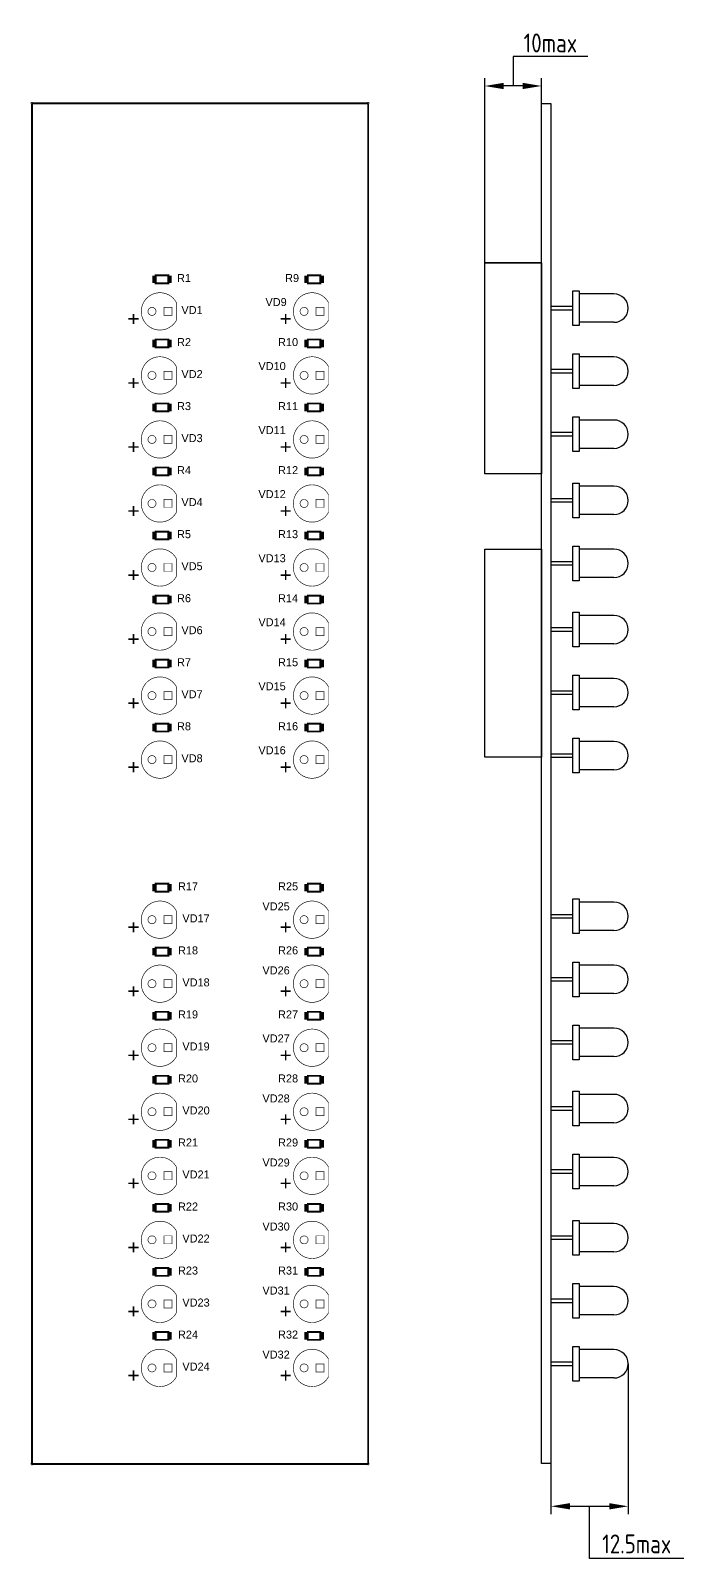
# Model space of a CAD drawing. Extents: x 618 to 1362, y -488 to -141.
# Drawn here: x 1089.4 to 1193.7, y -460.1 to -217.6 of the extents above; entities that cross this region are included whole.
import ezdxf
from ezdxf.enums import TextEntityAlignment as Align

# ---------------------------------------------------------------- set-up
doc = ezdxf.new("R2010")
doc.units = 0
doc.header["$MEASUREMENT"] = 0
doc.layers.add('Board', color=7, linetype='Continuous')
doc.layers.add('BOTTOM', color=7, linetype='Continuous')
doc.layers.add('РАЗМЕРЫ', color=7, linetype='Continuous', lineweight=0)
doc.styles.add('ГОСТ 2.304', font='CS_Gost2304.shx')
doc.dimstyles.new('ГОСТ', dxfattribs={"dimscale": 0, "dimtxt": 3, "dimasz": 3, "dimexe": 1.25, "dimexo": 0, "dimtad": 1, "dimtoh": 1, "dimdec": 3, "dimtxsty": 'ГОСТ 2.304', "dimcen": 5, "dimadec": 3, "dimazin": 2, "dimtfac": 0.75, "dimtdec": 4, "dimtmove": 1, "dimatfit": 3, "dimfxl": 1, "dimtolj": 1, "dimarcsym": 0})

# ---------------------------------------------------------------- blocks, each defined once
blk = doc.blocks.new('*D310')
at = {"layer": 'Defpoints', "color": 0}
for p in [(1161.5, -226.42), (1170.5, -229.2), (1161.5, -254.48)]:
    blk.add_point(p, dxfattribs=at)
at = {"layer": 'РАЗМЕРЫ', "color": 0, "lineweight": -2}
for p, q in [((1177.83, -221.76), (1166, -221.76)), ((1166, -221.76), (1166, -226.42)), ((1161.5, -254.48), (1161.5, -225.17)), ((1170.5, -229.2), (1170.5, -225.17)), ((1167.5, -226.42), (1164.5, -226.42))]:
    blk.add_line(p, q, dxfattribs=at)
at = {"layer": 'РАЗМЕРЫ', "color": 0}
for points in [[(1164.5, -225.92), (1164.5, -226.92), (1161.5, -226.42)], [(1167.5, -226.92), (1167.5, -225.92), (1170.5, -226.42)]]:
    blk.add_solid(points, dxfattribs=at)
at = {"layer": 'РАЗМЕРЫ', "color": 0, "linetype": 'ByBlock', "insert": (1171.91, -219.59), "char_height": 3, "attachment_point": 5, "style": 'ГОСТ 2.304'}
blk.add_mtext('\\A1;10max', dxfattribs=at)
blk = doc.blocks.new('*D311')
at = {"layer": 'Defpoints', "color": 0}
for p in [(1184.25, -429.17), (1172, -445), (1184.25, -451.78)]:
    blk.add_point(p, dxfattribs=at)
at = {"layer": 'РАЗМЕРЫ', "color": 0, "lineweight": -2}
for p, q in [((1184.25, -429.17), (1184.25, -453.03)), ((1172, -445), (1172, -453.03)), ((1175, -451.78), (1181.25, -451.78)), ((1178.12, -460.06), (1178.12, -451.78)), ((1193.1, -460.06), (1178.12, -460.06))]:
    blk.add_line(p, q, dxfattribs=at)
at = {"layer": 'РАЗМЕРЫ', "color": 0}
for points in [[(1175, -451.28), (1175, -452.28), (1172, -451.78)], [(1181.25, -452.28), (1181.25, -451.28), (1184.25, -451.78)]]:
    blk.add_solid(points, dxfattribs=at)
at = {"layer": 'РАЗМЕРЫ', "color": 0, "linetype": 'ByBlock', "insert": (1185.61, -457.75), "char_height": 3, "attachment_point": 5, "style": 'ГОСТ 2.304'}
blk.add_mtext('\\A1;12.5max', dxfattribs=at)

msp = doc.modelspace()

# ---------------------------------------------------------------- linework, layer by layer
at = {"layer": 'Board', "linetype": 'ByBlock'}
for p, q in [((1172, -243.9206), (1172, -244.4206)), ((1170.5, -254.4797), (1161.5, -254.4797)), ((1175.5, -261.4206), (1172, -261.4206)), ((1182, -259.4206), (1176.5, -259.4206)), ((1172, -261.9206), (1175.5, -261.9206)), ((1182, -263.9206), (1176.5, -263.9206)), ((1175.5, -271.4206), (1172, -271.4206)), ((1182, -269.4206), (1176.5, -269.4206)), ((1172, -271.9206), (1175.5, -271.9206)), ((1182, -273.9206), (1176.5, -273.9206)), ((1182, -279.4206), (1176.5, -279.4206)), ((1175.5, -281.4206), (1172, -281.4206)), ((1172, -281.9206), (1175.5, -281.9206)), ((1182, -283.9206), (1176.5, -283.9206)), ((1182, -289.9206), (1176.5, -289.9206)), ((1175.5, -291.9206), (1172, -291.9206)), ((1172, -292.4206), (1175.5, -292.4206)), ((1182, -294.4206), (1176.5, -294.4206)), ((1182, -299.9206), (1176.5, -299.9206)), ((1175.5, -301.9206), (1172, -301.9206)), ((1172, -302.4206), (1175.5, -302.4206)), ((1182, -304.4206), (1176.5, -304.4206)), ((1175.5, -312.4206), (1172, -312.4206)), ((1182, -310.4206), (1176.5, -310.4206)), ((1172, -312.9206), (1175.5, -312.9206)), ((1182, -314.9206), (1176.5, -314.9206)), ((1175.5, -322.4206), (1172, -322.4206)), ((1182, -320.4206), (1176.5, -320.4206)), ((1172, -322.9206), (1175.5, -322.9206)), ((1182, -324.9206), (1176.5, -324.9206)), ((1182, -330.4206), (1176.5, -330.4206)), ((1175.5, -332.4206), (1172, -332.4206)), ((1172, -332.9206), (1175.5, -332.9206)), ((1182, -334.9206), (1176.5, -334.9206)), ((1182, -355.9206), (1176.5, -355.9206)), ((1175.5, -357.9206), (1172, -357.9206)), ((1172, -358.4206), (1175.5, -358.4206)), ((1182, -360.4206), (1176.5, -360.4206)), ((1182, -365.9206), (1176.5, -365.9206)), ((1175.5, -367.9206), (1172, -367.9206)), ((1172, -368.4206), (1175.5, -368.4206)), ((1182, -370.4206), (1176.5, -370.4206)), ((1175.5, -377.9206), (1172, -377.9206)), ((1182, -375.9206), (1176.5, -375.9206)), ((1172, -378.4206), (1175.5, -378.4206)), ((1182, -380.4206), (1176.5, -380.4206)), ((1182, -386.4206), (1176.5, -386.4206)), ((1175.5, -388.4206), (1172, -388.4206)), ((1172, -388.9206), (1175.5, -388.9206)), ((1182, -390.9206), (1176.5, -390.9206)), ((1182, -396.4206), (1176.5, -396.4206)), ((1175.5, -398.4206), (1172, -398.4206)), ((1172, -398.9206), (1175.5, -398.9206)), ((1182, -400.9206), (1176.5, -400.9206)), ((1182, -406.9206), (1176.5, -406.9206)), ((1175.5, -408.9206), (1172, -408.9206)), ((1172, -409.4206), (1175.5, -409.4206)), ((1182, -411.4206), (1176.5, -411.4206)), ((1182, -416.9206), (1176.5, -416.9206)), ((1175.5, -418.9206), (1172, -418.9206)), ((1172, -419.4206), (1175.5, -419.4206)), ((1182, -421.4206), (1176.5, -421.4206)), ((1175.5, -428.9206), (1172, -428.9206)), ((1182, -426.9206), (1176.5, -426.9206)), ((1172, -429.4206), (1175.5, -429.4206)), ((1182, -431.4206), (1176.5, -431.4206))]:
    msp.add_line(p, q, dxfattribs=at)
at = {"layer": 'Board', "const_width": 0.3}
for points in [[(1089.66, -229.1, 1), (1089.66, -229.228, 1)], [(1089.66, -229.1, 1), (1089.66, -229.228, 1)], [(1089.66, -229.1, -1), (1089.66, -229.228, -1)], [(1089.66, -229.1, -1), (1089.66, -229.228, -1)], [(1089.66, -229.132, 1), (1089.66, -229.196, 1)], [(1089.66, -229.132, 1), (1089.66, -229.196, 1)], [(1089.66, -229.132, -1), (1089.66, -229.196, -1)], [(1089.66, -229.132, -1), (1089.66, -229.196, -1)], [(1143, -229.1, -1), (1143, -229.228, -1)], [(1143, -229.1, -1), (1143, -229.228, -1)], [(1143, -229.132, -1), (1143, -229.196, -1)], [(1143, -229.132, -1), (1143, -229.196, -1)], [(1089.66, -445, 1), (1089.66, -445.128, 1)], [(1089.66, -445, 1), (1089.66, -445.128, 1)], [(1089.66, -445, -1), (1089.66, -445.128, -1)], [(1089.66, -445, -1), (1089.66, -445.128, -1)], [(1089.66, -445.032, 1), (1089.66, -445.096, 1)], [(1089.66, -445.032, 1), (1089.66, -445.096, 1)], [(1089.66, -445.032, -1), (1089.66, -445.096, -1)], [(1089.66, -445.032, -1), (1089.66, -445.096, -1)], [(1143, -445, -1), (1143, -445.128, -1)], [(1143, -445, -1), (1143, -445.128, -1)], [(1143, -445.032, -1), (1143, -445.096, -1)], [(1143, -445.032, -1), (1143, -445.096, -1)]]:
    msp.add_lwpolyline(points, format="xyb", close=True, dxfattribs=at)
for points in [[(1089.66, -229.164), (1143, -229.164)], [(1143, -229.164), (1089.66, -229.164)], [(1089.66, -445.064), (1089.66, -229.164)], [(1089.66, -445.064), (1089.66, -229.164)], [(1089.66, -445.064), (1089.66, -229.164)], [(1089.66, -445.064), (1089.66, -229.164)], [(1143, -229.164), (1143, -445.064)], [(1143, -445.064), (1143, -229.164)], [(1143, -445.064), (1089.66, -445.064)], [(1089.66, -445.064), (1143, -445.064)]]:
    msp.add_lwpolyline(points, dxfattribs=at)
at = {"layer": 'Board', "linetype": 'ByBlock'}
for points in [[(1170.5, -229.1954), (1172, -229.1954), (1172, -445), (1170.5, -445)], [(1170.5, -287.9797), (1161.5, -287.9797), (1161.5, -254.4797), (1170.5, -254.4797)], [(1175.5, -258.9206), (1176.5, -258.9206), (1176.5, -264.4206), (1175.5, -264.4206)], [(1175.5, -268.9206), (1176.5, -268.9206), (1176.5, -274.4206), (1175.5, -274.4206)], [(1175.5, -278.9206), (1176.5, -278.9206), (1176.5, -284.4206), (1175.5, -284.4206)], [(1175.5, -289.4206), (1176.5, -289.4206), (1176.5, -294.9206), (1175.5, -294.9206)], [(1170.5, -332.9297), (1161.5, -332.9297), (1161.5, -299.9297), (1170.5, -299.9297)], [(1175.5, -299.4206), (1176.5, -299.4206), (1176.5, -304.9206), (1175.5, -304.9206)], [(1175.5, -309.9206), (1176.5, -309.9206), (1176.5, -315.4206), (1175.5, -315.4206)], [(1175.5, -319.9206), (1176.5, -319.9206), (1176.5, -325.4206), (1175.5, -325.4206)], [(1175.5, -329.9206), (1176.5, -329.9206), (1176.5, -335.4206), (1175.5, -335.4206)], [(1175.5, -355.4206), (1176.5, -355.4206), (1176.5, -360.9206), (1175.5, -360.9206)], [(1175.5, -365.4206), (1176.5, -365.4206), (1176.5, -370.9206), (1175.5, -370.9206)], [(1175.5, -375.4206), (1176.5, -375.4206), (1176.5, -380.9206), (1175.5, -380.9206)], [(1175.5, -385.9206), (1176.5, -385.9206), (1176.5, -391.4206), (1175.5, -391.4206)], [(1175.5, -395.9206), (1176.5, -395.9206), (1176.5, -401.4206), (1175.5, -401.4206)], [(1175.5, -406.4206), (1176.5, -406.4206), (1176.5, -411.9206), (1175.5, -411.9206)], [(1175.5, -416.4206), (1176.5, -416.4206), (1176.5, -421.9206), (1175.5, -421.9206)], [(1175.5, -426.4206), (1176.5, -426.4206), (1176.5, -431.9206), (1175.5, -431.9206)]]:
    msp.add_lwpolyline(points, close=True, dxfattribs=at)
for centre in [(1182, -261.6706), (1182, -271.6706), (1182, -281.6706), (1182, -292.1706), (1182, -302.1706), (1182, -312.6706), (1182, -322.6706), (1182, -332.6706), (1182, -358.1706), (1182, -368.1706), (1182, -378.1706), (1182, -388.6706), (1182, -398.6706), (1182, -409.1706), (1182, -419.1706), (1182, -429.1706)]:
    msp.add_arc(centre, 2.25, 270, 90, dxfattribs=at)
at = {"layer": 'BOTTOM'}
for points, const_width in [([(1108.9, -257.704), (1108.9, -256.504)], 0.3), ([(1109, -257.704), (1109, -256.504)], 0.3), ([(1109.1, -257.704), (1109.1, -256.504)], 0.3), ([(1109.2, -257.704), (1109.2, -256.504)], 0.3), ([(1111.4, -257.704), (1111.4, -256.504)], 0.3), ([(1111.5, -257.704), (1111.5, -256.504)], 0.3), ([(1111.6, -257.704), (1111.6, -256.504)], 0.3), ([(1111.7, -257.704), (1111.7, -256.504)], 0.3), ([(1133.03, -257.704), (1133.03, -256.504)], 0.3), ([(1133.13, -257.704), (1133.13, -256.504)], 0.3), ([(1133.23, -257.704), (1133.23, -256.504)], 0.3), ([(1133.33, -257.704), (1133.33, -256.504)], 0.3), ([(1135.53, -257.704), (1135.53, -256.504)], 0.3), ([(1135.63, -257.704), (1135.63, -256.504)], 0.3), ([(1135.73, -257.704), (1135.73, -256.504)], 0.3), ([(1135.83, -257.704), (1135.83, -256.504)], 0.3), ([(1112.58, -263.584), (1112.58, -260.784)], 0.1), ([(1136.71, -263.584), (1136.71, -260.784)], 0.1), ([(1106.58, -263.384), (1104.98, -263.384)], 0.25), ([(1105.78, -264.184), (1105.78, -262.584)], 0.25), ([(1130.71, -263.384), (1129.11, -263.384)], 0.25), ([(1129.91, -264.184), (1129.91, -262.584)], 0.25), ([(1108.9, -267.864), (1108.9, -266.664)], 0.3), ([(1109, -267.864), (1109, -266.664)], 0.3), ([(1109.1, -267.864), (1109.1, -266.664)], 0.3), ([(1109.2, -267.864), (1109.2, -266.664)], 0.3), ([(1111.4, -267.864), (1111.4, -266.664)], 0.3), ([(1111.5, -267.864), (1111.5, -266.664)], 0.3), ([(1111.6, -267.864), (1111.6, -266.664)], 0.3), ([(1111.7, -267.864), (1111.7, -266.664)], 0.3), ([(1133.03, -267.864), (1133.03, -266.664)], 0.3), ([(1133.13, -267.864), (1133.13, -266.664)], 0.3), ([(1133.23, -267.864), (1133.23, -266.664)], 0.3), ([(1133.33, -267.864), (1133.33, -266.664)], 0.3), ([(1135.53, -267.864), (1135.53, -266.664)], 0.3), ([(1135.63, -267.864), (1135.63, -266.664)], 0.3), ([(1135.73, -267.864), (1135.73, -266.664)], 0.3), ([(1135.83, -267.864), (1135.83, -266.664)], 0.3), ([(1112.58, -273.744), (1112.58, -270.944)], 0.1), ([(1136.71, -273.744), (1136.71, -270.944)], 0.1), ([(1106.58, -273.544), (1104.98, -273.544)], 0.25), ([(1105.78, -274.344), (1105.78, -272.744)], 0.25), ([(1130.71, -273.544), (1129.11, -273.544)], 0.25), ([(1129.91, -274.344), (1129.91, -272.744)], 0.25), ([(1108.9, -278.024), (1108.9, -276.824)], 0.3), ([(1109, -278.024), (1109, -276.824)], 0.3), ([(1109.1, -278.024), (1109.1, -276.824)], 0.3), ([(1109.2, -278.024), (1109.2, -276.824)], 0.3), ([(1111.4, -278.024), (1111.4, -276.824)], 0.3), ([(1111.5, -278.024), (1111.5, -276.824)], 0.3), ([(1111.6, -278.024), (1111.6, -276.824)], 0.3), ([(1111.7, -278.024), (1111.7, -276.824)], 0.3), ([(1133.03, -278.024), (1133.03, -276.824)], 0.3), ([(1133.13, -278.024), (1133.13, -276.824)], 0.3), ([(1133.23, -278.024), (1133.23, -276.824)], 0.3), ([(1133.33, -278.024), (1133.33, -276.824)], 0.3), ([(1135.53, -278.024), (1135.53, -276.824)], 0.3), ([(1135.63, -278.024), (1135.63, -276.824)], 0.3), ([(1135.73, -278.024), (1135.73, -276.824)], 0.3), ([(1135.83, -278.024), (1135.83, -276.824)], 0.3), ([(1112.58, -283.904), (1112.58, -281.104)], 0.1), ([(1136.71, -283.904), (1136.71, -281.104)], 0.1), ([(1106.58, -283.704), (1104.98, -283.704)], 0.25), ([(1105.78, -284.504), (1105.78, -282.904)], 0.25), ([(1130.71, -283.704), (1129.11, -283.704)], 0.25), ([(1129.91, -284.504), (1129.91, -282.904)], 0.25), ([(1108.9, -288.184), (1108.9, -286.984)], 0.3), ([(1109, -288.184), (1109, -286.984)], 0.3), ([(1109.1, -288.184), (1109.1, -286.984)], 0.3), ([(1109.2, -288.184), (1109.2, -286.984)], 0.3), ([(1111.4, -288.184), (1111.4, -286.984)], 0.3), ([(1111.5, -288.184), (1111.5, -286.984)], 0.3), ([(1111.6, -288.184), (1111.6, -286.984)], 0.3), ([(1111.7, -288.184), (1111.7, -286.984)], 0.3), ([(1133.03, -288.184), (1133.03, -286.984)], 0.3), ([(1133.13, -288.184), (1133.13, -286.984)], 0.3), ([(1133.23, -288.184), (1133.23, -286.984)], 0.3), ([(1133.33, -288.184), (1133.33, -286.984)], 0.3), ([(1135.53, -288.184), (1135.53, -286.984)], 0.3), ([(1135.63, -288.184), (1135.63, -286.984)], 0.3), ([(1135.73, -288.184), (1135.73, -286.984)], 0.3), ([(1135.83, -288.184), (1135.83, -286.984)], 0.3), ([(1105.78, -294.664), (1105.78, -293.064)], 0.25), ([(1112.58, -294.064), (1112.58, -291.264)], 0.1), ([(1129.91, -294.664), (1129.91, -293.064)], 0.25), ([(1136.71, -294.064), (1136.71, -291.264)], 0.1), ([(1106.58, -293.864), (1104.98, -293.864)], 0.25), ([(1130.71, -293.864), (1129.11, -293.864)], 0.25), ([(1108.9, -298.344), (1108.9, -297.144)], 0.3), ([(1109, -298.344), (1109, -297.144)], 0.3), ([(1109.1, -298.344), (1109.1, -297.144)], 0.3), ([(1109.2, -298.344), (1109.2, -297.144)], 0.3), ([(1111.4, -298.344), (1111.4, -297.144)], 0.3), ([(1111.5, -298.344), (1111.5, -297.144)], 0.3), ([(1111.6, -298.344), (1111.6, -297.144)], 0.3), ([(1111.7, -298.344), (1111.7, -297.144)], 0.3), ([(1133.03, -298.344), (1133.03, -297.144)], 0.3), ([(1133.13, -298.344), (1133.13, -297.144)], 0.3), ([(1133.23, -298.344), (1133.23, -297.144)], 0.3), ([(1133.33, -298.344), (1133.33, -297.144)], 0.3), ([(1135.53, -298.344), (1135.53, -297.144)], 0.3), ([(1135.63, -298.344), (1135.63, -297.144)], 0.3), ([(1135.73, -298.344), (1135.73, -297.144)], 0.3), ([(1135.83, -298.344), (1135.83, -297.144)], 0.3), ([(1112.58, -304.224), (1112.58, -301.424)], 0.1), ([(1136.71, -304.224), (1136.71, -301.424)], 0.1), ([(1106.58, -304.024), (1104.98, -304.024)], 0.25), ([(1105.78, -304.824), (1105.78, -303.224)], 0.25), ([(1130.71, -304.024), (1129.11, -304.024)], 0.25), ([(1129.91, -304.824), (1129.91, -303.224)], 0.25), ([(1108.9, -308.504), (1108.9, -307.304)], 0.3), ([(1109, -308.504), (1109, -307.304)], 0.3), ([(1109.1, -308.504), (1109.1, -307.304)], 0.3), ([(1109.2, -308.504), (1109.2, -307.304)], 0.3), ([(1111.4, -308.504), (1111.4, -307.304)], 0.3), ([(1111.5, -308.504), (1111.5, -307.304)], 0.3), ([(1111.6, -308.504), (1111.6, -307.304)], 0.3), ([(1111.7, -308.504), (1111.7, -307.304)], 0.3), ([(1133.03, -308.504), (1133.03, -307.304)], 0.3), ([(1133.13, -308.504), (1133.13, -307.304)], 0.3), ([(1133.23, -308.504), (1133.23, -307.304)], 0.3), ([(1133.33, -308.504), (1133.33, -307.304)], 0.3), ([(1135.53, -308.504), (1135.53, -307.304)], 0.3), ([(1135.63, -308.504), (1135.63, -307.304)], 0.3), ([(1135.73, -308.504), (1135.73, -307.304)], 0.3), ([(1135.83, -308.504), (1135.83, -307.304)], 0.3), ([(1112.58, -314.384), (1112.58, -311.584)], 0.1), ([(1136.71, -314.384), (1136.71, -311.584)], 0.1), ([(1106.58, -314.184), (1104.98, -314.184)], 0.25), ([(1105.78, -314.984), (1105.78, -313.384)], 0.25), ([(1130.71, -314.184), (1129.11, -314.184)], 0.25), ([(1129.91, -314.984), (1129.91, -313.384)], 0.25), ([(1108.9, -318.664), (1108.9, -317.464)], 0.3), ([(1109, -318.664), (1109, -317.464)], 0.3), ([(1109.1, -318.664), (1109.1, -317.464)], 0.3), ([(1109.2, -318.664), (1109.2, -317.464)], 0.3), ([(1111.4, -318.664), (1111.4, -317.464)], 0.3), ([(1111.5, -318.664), (1111.5, -317.464)], 0.3), ([(1111.6, -318.664), (1111.6, -317.464)], 0.3), ([(1111.7, -318.664), (1111.7, -317.464)], 0.3), ([(1133.03, -318.664), (1133.03, -317.464)], 0.3), ([(1133.13, -318.664), (1133.13, -317.464)], 0.3), ([(1133.23, -318.664), (1133.23, -317.464)], 0.3), ([(1133.33, -318.664), (1133.33, -317.464)], 0.3), ([(1135.53, -318.664), (1135.53, -317.464)], 0.3), ([(1135.63, -318.664), (1135.63, -317.464)], 0.3), ([(1135.73, -318.664), (1135.73, -317.464)], 0.3), ([(1135.83, -318.664), (1135.83, -317.464)], 0.3), ([(1112.58, -324.544), (1112.58, -321.744)], 0.1), ([(1136.71, -324.544), (1136.71, -321.744)], 0.1), ([(1106.58, -324.344), (1104.98, -324.344)], 0.25), ([(1105.78, -325.144), (1105.78, -323.544)], 0.25), ([(1130.71, -324.344), (1129.11, -324.344)], 0.25), ([(1129.91, -325.144), (1129.91, -323.544)], 0.25), ([(1108.9, -328.824), (1108.9, -327.624)], 0.3), ([(1109, -328.824), (1109, -327.624)], 0.3), ([(1109.1, -328.824), (1109.1, -327.624)], 0.3), ([(1109.2, -328.824), (1109.2, -327.624)], 0.3), ([(1111.4, -328.824), (1111.4, -327.624)], 0.3), ([(1111.5, -328.824), (1111.5, -327.624)], 0.3), ([(1111.6, -328.824), (1111.6, -327.624)], 0.3), ([(1111.7, -328.824), (1111.7, -327.624)], 0.3), ([(1133.03, -328.824), (1133.03, -327.624)], 0.3), ([(1133.13, -328.824), (1133.13, -327.624)], 0.3), ([(1133.23, -328.824), (1133.23, -327.624)], 0.3), ([(1133.33, -328.824), (1133.33, -327.624)], 0.3), ([(1135.53, -328.824), (1135.53, -327.624)], 0.3), ([(1135.63, -328.824), (1135.63, -327.624)], 0.3), ([(1135.73, -328.824), (1135.73, -327.624)], 0.3), ([(1135.83, -328.824), (1135.83, -327.624)], 0.3), ([(1112.58, -334.704), (1112.58, -331.904)], 0.1), ([(1136.71, -334.704), (1136.71, -331.904)], 0.1), ([(1106.58, -334.504), (1104.98, -334.504)], 0.25), ([(1105.78, -335.304), (1105.78, -333.704)], 0.25), ([(1130.71, -334.504), (1129.11, -334.504)], 0.25), ([(1129.91, -335.304), (1129.91, -333.704)], 0.25), ([(1108.9, -353.024), (1108.9, -354.224)], 0.3), ([(1109, -353.024), (1109, -354.224)], 0.3), ([(1109.1, -353.024), (1109.1, -354.224)], 0.3), ([(1109.2, -353.024), (1109.2, -354.224)], 0.3), ([(1111.4, -353.024), (1111.4, -354.224)], 0.3), ([(1111.5, -353.024), (1111.5, -354.224)], 0.3), ([(1111.6, -353.024), (1111.6, -354.224)], 0.3), ([(1111.7, -353.024), (1111.7, -354.224)], 0.3), ([(1133.03, -354.224), (1133.03, -353.024)], 0.3), ([(1133.13, -354.224), (1133.13, -353.024)], 0.3), ([(1133.23, -354.224), (1133.23, -353.024)], 0.3), ([(1133.33, -354.224), (1133.33, -353.024)], 0.3), ([(1135.53, -354.224), (1135.53, -353.024)], 0.3), ([(1135.63, -354.224), (1135.63, -353.024)], 0.3), ([(1135.73, -354.224), (1135.73, -353.024)], 0.3), ([(1135.83, -354.224), (1135.83, -353.024)], 0.3), ([(1112.58, -360.104), (1112.58, -357.304)], 0.1), ([(1136.71, -360.104), (1136.71, -357.304)], 0.1), ([(1106.58, -359.904), (1104.98, -359.904)], 0.25), ([(1105.78, -360.704), (1105.78, -359.104)], 0.25), ([(1130.71, -359.904), (1129.11, -359.904)], 0.25), ([(1129.91, -360.704), (1129.91, -359.104)], 0.25), ([(1108.9, -363.184), (1108.9, -364.384)], 0.3), ([(1109, -363.184), (1109, -364.384)], 0.3), ([(1109.1, -363.184), (1109.1, -364.384)], 0.3), ([(1109.2, -363.184), (1109.2, -364.384)], 0.3), ([(1111.4, -363.184), (1111.4, -364.384)], 0.3), ([(1111.5, -363.184), (1111.5, -364.384)], 0.3), ([(1111.6, -363.184), (1111.6, -364.384)], 0.3), ([(1111.7, -363.184), (1111.7, -364.384)], 0.3), ([(1133.03, -364.384), (1133.03, -363.184)], 0.3), ([(1133.13, -364.384), (1133.13, -363.184)], 0.3), ([(1133.23, -364.384), (1133.23, -363.184)], 0.3), ([(1133.33, -364.384), (1133.33, -363.184)], 0.3), ([(1135.53, -364.384), (1135.53, -363.184)], 0.3), ([(1135.63, -364.384), (1135.63, -363.184)], 0.3), ([(1135.73, -364.384), (1135.73, -363.184)], 0.3), ([(1135.83, -364.384), (1135.83, -363.184)], 0.3), ([(1112.58, -370.264), (1112.58, -367.464)], 0.1), ([(1136.71, -370.264), (1136.71, -367.464)], 0.1), ([(1106.58, -370.064), (1104.98, -370.064)], 0.25), ([(1105.78, -370.864), (1105.78, -369.264)], 0.25), ([(1130.71, -370.064), (1129.11, -370.064)], 0.25), ([(1129.91, -370.864), (1129.91, -369.264)], 0.25), ([(1108.9, -373.344), (1108.9, -374.544)], 0.3), ([(1109, -373.344), (1109, -374.544)], 0.3), ([(1109.1, -373.344), (1109.1, -374.544)], 0.3), ([(1109.2, -373.344), (1109.2, -374.544)], 0.3), ([(1111.4, -373.344), (1111.4, -374.544)], 0.3), ([(1111.5, -373.344), (1111.5, -374.544)], 0.3), ([(1111.6, -373.344), (1111.6, -374.544)], 0.3), ([(1111.7, -373.344), (1111.7, -374.544)], 0.3), ([(1133.03, -374.544), (1133.03, -373.344)], 0.3), ([(1133.13, -374.544), (1133.13, -373.344)], 0.3), ([(1133.23, -374.544), (1133.23, -373.344)], 0.3), ([(1133.33, -374.544), (1133.33, -373.344)], 0.3), ([(1135.53, -374.544), (1135.53, -373.344)], 0.3), ([(1135.63, -374.544), (1135.63, -373.344)], 0.3), ([(1135.73, -374.544), (1135.73, -373.344)], 0.3), ([(1135.83, -374.544), (1135.83, -373.344)], 0.3), ([(1112.58, -380.424), (1112.58, -377.624)], 0.1), ([(1136.71, -380.424), (1136.71, -377.624)], 0.1), ([(1106.58, -380.224), (1104.98, -380.224)], 0.25), ([(1105.78, -381.024), (1105.78, -379.424)], 0.25), ([(1130.71, -380.224), (1129.11, -380.224)], 0.25), ([(1129.91, -381.024), (1129.91, -379.424)], 0.25), ([(1108.9, -383.504), (1108.9, -384.704)], 0.3), ([(1109, -383.504), (1109, -384.704)], 0.3), ([(1109.1, -383.504), (1109.1, -384.704)], 0.3), ([(1109.2, -383.504), (1109.2, -384.704)], 0.3), ([(1111.4, -383.504), (1111.4, -384.704)], 0.3), ([(1111.5, -383.504), (1111.5, -384.704)], 0.3), ([(1111.6, -383.504), (1111.6, -384.704)], 0.3), ([(1111.7, -383.504), (1111.7, -384.704)], 0.3), ([(1133.03, -384.704), (1133.03, -383.504)], 0.3), ([(1133.13, -384.704), (1133.13, -383.504)], 0.3), ([(1133.23, -384.704), (1133.23, -383.504)], 0.3), ([(1133.33, -384.704), (1133.33, -383.504)], 0.3), ([(1135.53, -384.704), (1135.53, -383.504)], 0.3), ([(1135.63, -384.704), (1135.63, -383.504)], 0.3), ([(1135.73, -384.704), (1135.73, -383.504)], 0.3), ([(1135.83, -384.704), (1135.83, -383.504)], 0.3), ([(1112.58, -390.584), (1112.58, -387.784)], 0.1), ([(1136.71, -390.584), (1136.71, -387.784)], 0.1), ([(1106.58, -390.384), (1104.98, -390.384)], 0.25), ([(1105.78, -391.184), (1105.78, -389.584)], 0.25), ([(1130.71, -390.384), (1129.11, -390.384)], 0.25), ([(1129.91, -391.184), (1129.91, -389.584)], 0.25), ([(1108.9, -393.664), (1108.9, -394.864)], 0.3), ([(1109, -393.664), (1109, -394.864)], 0.3), ([(1109.1, -393.664), (1109.1, -394.864)], 0.3), ([(1109.2, -393.664), (1109.2, -394.864)], 0.3), ([(1111.4, -393.664), (1111.4, -394.864)], 0.3), ([(1111.5, -393.664), (1111.5, -394.864)], 0.3), ([(1111.6, -393.664), (1111.6, -394.864)], 0.3), ([(1111.7, -393.664), (1111.7, -394.864)], 0.3), ([(1133.03, -394.864), (1133.03, -393.664)], 0.3), ([(1133.13, -394.864), (1133.13, -393.664)], 0.3), ([(1133.23, -394.864), (1133.23, -393.664)], 0.3), ([(1133.33, -394.864), (1133.33, -393.664)], 0.3), ([(1135.53, -394.864), (1135.53, -393.664)], 0.3), ([(1135.63, -394.864), (1135.63, -393.664)], 0.3), ([(1135.73, -394.864), (1135.73, -393.664)], 0.3), ([(1135.83, -394.864), (1135.83, -393.664)], 0.3), ([(1105.78, -401.344), (1105.78, -399.744)], 0.25), ([(1112.58, -400.744), (1112.58, -397.944)], 0.1), ([(1129.91, -401.344), (1129.91, -399.744)], 0.25), ([(1136.71, -400.744), (1136.71, -397.944)], 0.1), ([(1106.58, -400.544), (1104.98, -400.544)], 0.25), ([(1130.71, -400.544), (1129.11, -400.544)], 0.25), ([(1108.9, -403.824), (1108.9, -405.024)], 0.3), ([(1109, -403.824), (1109, -405.024)], 0.3), ([(1109.1, -403.824), (1109.1, -405.024)], 0.3), ([(1109.2, -403.824), (1109.2, -405.024)], 0.3), ([(1111.4, -403.824), (1111.4, -405.024)], 0.3), ([(1111.5, -403.824), (1111.5, -405.024)], 0.3), ([(1111.6, -403.824), (1111.6, -405.024)], 0.3), ([(1111.7, -403.824), (1111.7, -405.024)], 0.3), ([(1133.03, -405.024), (1133.03, -403.824)], 0.3), ([(1133.13, -405.024), (1133.13, -403.824)], 0.3), ([(1133.23, -405.024), (1133.23, -403.824)], 0.3), ([(1133.33, -405.024), (1133.33, -403.824)], 0.3), ([(1135.53, -405.024), (1135.53, -403.824)], 0.3), ([(1135.63, -405.024), (1135.63, -403.824)], 0.3), ([(1135.73, -405.024), (1135.73, -403.824)], 0.3), ([(1135.83, -405.024), (1135.83, -403.824)], 0.3), ([(1112.58, -410.904), (1112.58, -408.104)], 0.1), ([(1136.71, -410.904), (1136.71, -408.104)], 0.1), ([(1106.58, -410.704), (1104.98, -410.704)], 0.25), ([(1105.78, -411.504), (1105.78, -409.904)], 0.25), ([(1130.71, -410.704), (1129.11, -410.704)], 0.25), ([(1129.91, -411.504), (1129.91, -409.904)], 0.25), ([(1108.9, -413.984), (1108.9, -415.184)], 0.3), ([(1109, -413.984), (1109, -415.184)], 0.3), ([(1109.1, -413.984), (1109.1, -415.184)], 0.3), ([(1109.2, -413.984), (1109.2, -415.184)], 0.3), ([(1111.4, -413.984), (1111.4, -415.184)], 0.3), ([(1111.5, -413.984), (1111.5, -415.184)], 0.3), ([(1111.6, -413.984), (1111.6, -415.184)], 0.3), ([(1111.7, -413.984), (1111.7, -415.184)], 0.3), ([(1133.03, -415.184), (1133.03, -413.984)], 0.3), ([(1133.13, -415.184), (1133.13, -413.984)], 0.3), ([(1133.23, -415.184), (1133.23, -413.984)], 0.3), ([(1133.33, -415.184), (1133.33, -413.984)], 0.3), ([(1135.53, -415.184), (1135.53, -413.984)], 0.3), ([(1135.63, -415.184), (1135.63, -413.984)], 0.3), ([(1135.73, -415.184), (1135.73, -413.984)], 0.3), ([(1135.83, -415.184), (1135.83, -413.984)], 0.3), ([(1112.58, -421.064), (1112.58, -418.264)], 0.1), ([(1136.71, -421.064), (1136.71, -418.264)], 0.1), ([(1106.58, -420.864), (1104.98, -420.864)], 0.25), ([(1105.78, -421.664), (1105.78, -420.064)], 0.25), ([(1130.71, -420.864), (1129.11, -420.864)], 0.25), ([(1129.91, -421.664), (1129.91, -420.064)], 0.25), ([(1108.9, -424.144), (1108.9, -425.344)], 0.3), ([(1109, -424.144), (1109, -425.344)], 0.3), ([(1109.1, -424.144), (1109.1, -425.344)], 0.3), ([(1109.2, -424.144), (1109.2, -425.344)], 0.3), ([(1111.4, -424.144), (1111.4, -425.344)], 0.3), ([(1111.5, -424.144), (1111.5, -425.344)], 0.3), ([(1111.6, -424.144), (1111.6, -425.344)], 0.3), ([(1111.7, -424.144), (1111.7, -425.344)], 0.3), ([(1133.03, -425.344), (1133.03, -424.144)], 0.3), ([(1133.13, -425.344), (1133.13, -424.144)], 0.3), ([(1133.23, -425.344), (1133.23, -424.144)], 0.3), ([(1133.33, -425.344), (1133.33, -424.144)], 0.3), ([(1135.53, -425.344), (1135.53, -424.144)], 0.3), ([(1135.63, -425.344), (1135.63, -424.144)], 0.3), ([(1135.73, -425.344), (1135.73, -424.144)], 0.3), ([(1135.83, -425.344), (1135.83, -424.144)], 0.3), ([(1112.58, -431.224), (1112.58, -428.424)], 0.1), ([(1136.71, -431.224), (1136.71, -428.424)], 0.1), ([(1106.58, -431.024), (1104.98, -431.024)], 0.25), ([(1105.78, -431.824), (1105.78, -430.224)], 0.25), ([(1130.71, -431.024), (1129.11, -431.024)], 0.25), ([(1129.91, -431.824), (1129.91, -430.224)], 0.25)]:
    msp.add_lwpolyline(points, dxfattribs=dict(at, const_width=const_width))
for points, const_width in [([(1111.3, -256.479), (1111.3, -257.729), (1109.3, -257.729), (1109.3, -256.479)], 0.3), ([(1135.43, -256.479), (1135.43, -257.729), (1133.43, -257.729), (1133.43, -256.479)], 0.3), ([(1111.885, -262.819), (1110.615, -262.819), (1110.615, -261.549), (1111.885, -261.549)], 0.1), ([(1136.015, -262.819), (1134.745, -262.819), (1134.745, -261.549), (1136.015, -261.549)], 0.1), ([(1111.3, -266.639), (1111.3, -267.889), (1109.3, -267.889), (1109.3, -266.639)], 0.3), ([(1135.43, -266.639), (1135.43, -267.889), (1133.43, -267.889), (1133.43, -266.639)], 0.3), ([(1111.885, -272.979), (1110.615, -272.979), (1110.615, -271.709), (1111.885, -271.709)], 0.1), ([(1136.015, -272.979), (1134.745, -272.979), (1134.745, -271.709), (1136.015, -271.709)], 0.1), ([(1111.3, -276.799), (1111.3, -278.049), (1109.3, -278.049), (1109.3, -276.799)], 0.3), ([(1135.43, -276.799), (1135.43, -278.049), (1133.43, -278.049), (1133.43, -276.799)], 0.3), ([(1111.885, -283.139), (1110.615, -283.139), (1110.615, -281.869), (1111.885, -281.869)], 0.1), ([(1136.015, -283.139), (1134.745, -283.139), (1134.745, -281.869), (1136.015, -281.869)], 0.1), ([(1111.3, -286.959), (1111.3, -288.209), (1109.3, -288.209), (1109.3, -286.959)], 0.3), ([(1135.43, -286.959), (1135.43, -288.209), (1133.43, -288.209), (1133.43, -286.959)], 0.3), ([(1111.885, -293.299), (1110.615, -293.299), (1110.615, -292.029), (1111.885, -292.029)], 0.1), ([(1136.015, -293.299), (1134.745, -293.299), (1134.745, -292.029), (1136.015, -292.029)], 0.1), ([(1111.3, -297.119), (1111.3, -298.369), (1109.3, -298.369), (1109.3, -297.119)], 0.3), ([(1135.43, -297.119), (1135.43, -298.369), (1133.43, -298.369), (1133.43, -297.119)], 0.3), ([(1111.885, -303.459), (1110.615, -303.459), (1110.615, -302.189), (1111.885, -302.189)], 0.1), ([(1136.015, -303.459), (1134.745, -303.459), (1134.745, -302.189), (1136.015, -302.189)], 0.1), ([(1111.3, -307.279), (1111.3, -308.529), (1109.3, -308.529), (1109.3, -307.279)], 0.3), ([(1135.43, -307.279), (1135.43, -308.529), (1133.43, -308.529), (1133.43, -307.279)], 0.3), ([(1111.885, -313.619), (1110.615, -313.619), (1110.615, -312.349), (1111.885, -312.349)], 0.1), ([(1136.015, -313.619), (1134.745, -313.619), (1134.745, -312.349), (1136.015, -312.349)], 0.1), ([(1111.3, -317.439), (1111.3, -318.689), (1109.3, -318.689), (1109.3, -317.439)], 0.3), ([(1135.43, -317.439), (1135.43, -318.689), (1133.43, -318.689), (1133.43, -317.439)], 0.3), ([(1111.885, -323.779), (1110.615, -323.779), (1110.615, -322.509), (1111.885, -322.509)], 0.1), ([(1136.015, -323.779), (1134.745, -323.779), (1134.745, -322.509), (1136.015, -322.509)], 0.1), ([(1111.3, -327.599), (1111.3, -328.849), (1109.3, -328.849), (1109.3, -327.599)], 0.3), ([(1135.43, -327.599), (1135.43, -328.849), (1133.43, -328.849), (1133.43, -327.599)], 0.3), ([(1111.885, -333.939), (1110.615, -333.939), (1110.615, -332.669), (1111.885, -332.669)], 0.1), ([(1136.015, -333.939), (1134.745, -333.939), (1134.745, -332.669), (1136.015, -332.669)], 0.1), ([(1109.3, -354.249), (1109.3, -352.999), (1111.3, -352.999), (1111.3, -354.249)], 0.3), ([(1135.43, -352.999), (1135.43, -354.249), (1133.43, -354.249), (1133.43, -352.999)], 0.3), ([(1111.885, -359.339), (1110.615, -359.339), (1110.615, -358.069), (1111.885, -358.069)], 0.1), ([(1136.015, -359.339), (1134.745, -359.339), (1134.745, -358.069), (1136.015, -358.069)], 0.1), ([(1109.3, -364.409), (1109.3, -363.159), (1111.3, -363.159), (1111.3, -364.409)], 0.3), ([(1135.43, -363.159), (1135.43, -364.409), (1133.43, -364.409), (1133.43, -363.159)], 0.3), ([(1111.885, -369.499), (1110.615, -369.499), (1110.615, -368.229), (1111.885, -368.229)], 0.1), ([(1136.015, -369.499), (1134.745, -369.499), (1134.745, -368.229), (1136.015, -368.229)], 0.1), ([(1109.3, -374.569), (1109.3, -373.319), (1111.3, -373.319), (1111.3, -374.569)], 0.3), ([(1135.43, -373.319), (1135.43, -374.569), (1133.43, -374.569), (1133.43, -373.319)], 0.3), ([(1111.885, -379.659), (1110.615, -379.659), (1110.615, -378.389), (1111.885, -378.389)], 0.1), ([(1136.015, -379.659), (1134.745, -379.659), (1134.745, -378.389), (1136.015, -378.389)], 0.1), ([(1109.3, -384.729), (1109.3, -383.479), (1111.3, -383.479), (1111.3, -384.729)], 0.3), ([(1135.43, -383.479), (1135.43, -384.729), (1133.43, -384.729), (1133.43, -383.479)], 0.3), ([(1111.885, -389.819), (1110.615, -389.819), (1110.615, -388.549), (1111.885, -388.549)], 0.1), ([(1136.015, -389.819), (1134.745, -389.819), (1134.745, -388.549), (1136.015, -388.549)], 0.1), ([(1109.3, -394.889), (1109.3, -393.639), (1111.3, -393.639), (1111.3, -394.889)], 0.3), ([(1135.43, -393.639), (1135.43, -394.889), (1133.43, -394.889), (1133.43, -393.639)], 0.3), ([(1111.885, -399.979), (1110.615, -399.979), (1110.615, -398.709), (1111.885, -398.709)], 0.1), ([(1136.015, -399.979), (1134.745, -399.979), (1134.745, -398.709), (1136.015, -398.709)], 0.1), ([(1109.3, -405.049), (1109.3, -403.799), (1111.3, -403.799), (1111.3, -405.049)], 0.3), ([(1135.43, -403.799), (1135.43, -405.049), (1133.43, -405.049), (1133.43, -403.799)], 0.3), ([(1111.885, -410.139), (1110.615, -410.139), (1110.615, -408.869), (1111.885, -408.869)], 0.1), ([(1136.015, -410.139), (1134.745, -410.139), (1134.745, -408.869), (1136.015, -408.869)], 0.1), ([(1109.3, -415.209), (1109.3, -413.959), (1111.3, -413.959), (1111.3, -415.209)], 0.3), ([(1135.43, -413.959), (1135.43, -415.209), (1133.43, -415.209), (1133.43, -413.959)], 0.3), ([(1111.885, -420.299), (1110.615, -420.299), (1110.615, -419.029), (1111.885, -419.029)], 0.1), ([(1136.015, -420.299), (1134.745, -420.299), (1134.745, -419.029), (1136.015, -419.029)], 0.1), ([(1109.3, -425.369), (1109.3, -424.119), (1111.3, -424.119), (1111.3, -425.369)], 0.3), ([(1135.43, -424.119), (1135.43, -425.369), (1133.43, -425.369), (1133.43, -424.119)], 0.3), ([(1111.885, -430.459), (1110.615, -430.459), (1110.615, -429.189), (1111.885, -429.189)], 0.1), ([(1136.015, -430.459), (1134.745, -430.459), (1134.745, -429.189), (1136.015, -429.189)], 0.1)]:
    msp.add_lwpolyline(points, close=True, dxfattribs=dict(at, const_width=const_width))
at = {"layer": 'BOTTOM', "const_width": 0.1}
for points in [[(1112.58, -263.584, -3.978257), (1112.58, -260.784)], [(1136.71, -263.584, -3.978257), (1136.71, -260.784)], [(1112.58, -273.744, -3.978257), (1112.58, -270.944)], [(1136.71, -273.744, -3.978257), (1136.71, -270.944)], [(1112.58, -283.904, -3.978257), (1112.58, -281.104)], [(1136.71, -283.904, -3.978257), (1136.71, -281.104)], [(1112.58, -294.064, -3.978257), (1112.58, -291.264)], [(1136.71, -294.064, -3.978257), (1136.71, -291.264)], [(1112.58, -304.224, -3.978257), (1112.58, -301.424)], [(1136.71, -304.224, -3.978257), (1136.71, -301.424)], [(1112.58, -314.384, -3.978257), (1112.58, -311.584)], [(1136.71, -314.384, -3.978257), (1136.71, -311.584)], [(1112.58, -324.544, -3.978257), (1112.58, -321.744)], [(1136.71, -324.544, -3.978257), (1136.71, -321.744)], [(1112.58, -334.704, -3.978257), (1112.58, -331.904)], [(1136.71, -334.704, -3.978257), (1136.71, -331.904)], [(1112.58, -360.104, -3.978257), (1112.58, -357.304)], [(1136.71, -360.104, -3.978257), (1136.71, -357.304)], [(1112.58, -370.264, -3.978257), (1112.58, -367.464)], [(1136.71, -370.264, -3.978257), (1136.71, -367.464)], [(1112.58, -380.424, -3.978257), (1112.58, -377.624)], [(1136.71, -380.424, -3.978257), (1136.71, -377.624)], [(1112.58, -390.584, -3.978257), (1112.58, -387.784)], [(1136.71, -390.584, -3.978257), (1136.71, -387.784)], [(1112.58, -400.744, -3.978257), (1112.58, -397.944)], [(1136.71, -400.744, -3.978257), (1136.71, -397.944)], [(1112.58, -410.904, -3.978257), (1112.58, -408.104)], [(1136.71, -410.904, -3.978257), (1136.71, -408.104)], [(1112.58, -421.064, -3.978257), (1112.58, -418.264)], [(1136.71, -421.064, -3.978257), (1136.71, -418.264)], [(1112.58, -431.224, -3.978257), (1112.58, -428.424)], [(1136.71, -431.224, -3.978257), (1136.71, -428.424)]]:
    msp.add_lwpolyline(points, format="xyb", dxfattribs=at)
for points in [[(1108.71, -261.549, -1), (1108.71, -262.819, -1)], [(1132.84, -261.549, -1), (1132.84, -262.819, -1)], [(1108.71, -271.709, -1), (1108.71, -272.979, -1)], [(1132.84, -271.709, -1), (1132.84, -272.979, -1)], [(1108.71, -281.869, -1), (1108.71, -283.139, -1)], [(1132.84, -281.869, -1), (1132.84, -283.139, -1)], [(1108.71, -292.029, -1), (1108.71, -293.299, -1)], [(1132.84, -292.029, -1), (1132.84, -293.299, -1)], [(1108.71, -302.189, -1), (1108.71, -303.459, -1)], [(1132.84, -302.189, -1), (1132.84, -303.459, -1)], [(1108.71, -312.349, -1), (1108.71, -313.619, -1)], [(1132.84, -312.349, -1), (1132.84, -313.619, -1)], [(1108.71, -322.509, -1), (1108.71, -323.779, -1)], [(1132.84, -322.509, -1), (1132.84, -323.779, -1)], [(1108.71, -332.669, -1), (1108.71, -333.939, -1)], [(1132.84, -332.669, -1), (1132.84, -333.939, -1)], [(1108.71, -358.069, -1), (1108.71, -359.339, -1)], [(1132.84, -358.069, -1), (1132.84, -359.339, -1)], [(1108.71, -368.229, -1), (1108.71, -369.499, -1)], [(1132.84, -368.229, -1), (1132.84, -369.499, -1)], [(1108.71, -378.389, -1), (1108.71, -379.659, -1)], [(1132.84, -378.389, -1), (1132.84, -379.659, -1)], [(1108.71, -388.549, -1), (1108.71, -389.819, -1)], [(1132.84, -388.549, -1), (1132.84, -389.819, -1)], [(1108.71, -398.709, -1), (1108.71, -399.979, -1)], [(1132.84, -398.709, -1), (1132.84, -399.979, -1)], [(1108.71, -408.869, -1), (1108.71, -410.139, -1)], [(1132.84, -408.869, -1), (1132.84, -410.139, -1)], [(1108.71, -419.029, -1), (1108.71, -420.299, -1)], [(1132.84, -419.029, -1), (1132.84, -420.299, -1)], [(1108.71, -429.189, -1), (1108.71, -430.459, -1)], [(1132.84, -429.189, -1), (1132.84, -430.459, -1)]]:
    msp.add_lwpolyline(points, format="xyb", close=True, dxfattribs=at)

# ---------------------------------------------------------------- texts
at = {"layer": 'BOTTOM', "width": 1.019685}
for s, p in [('R1', (1113.79, -257.527)), ('R9', (1130.935, -257.528)), ('VD1', (1115.06, -262.607)), ('VD9', (1128.396, -261.338)), ('R2', (1113.79, -267.687)), ('R10', (1130.301, -267.688)), ('VD2', (1115.06, -272.767)), ('VD10', (1127.76, -271.497)), ('R3', (1113.79, -277.847)), ('R11', (1130.3, -277.847)), ('VD11', (1127.76, -281.657)), ('VD3', (1115.06, -282.927)), ('R4', (1113.79, -288.007)), ('R12', (1130.3, -288.007)), ('VD12', (1127.76, -291.817)), ('VD4', (1115.06, -293.087)), ('R5', (1113.79, -298.167)), ('R13', (1130.3, -298.167)), ('VD5', (1115.06, -303.247)), ('VD13', (1127.76, -301.978)), ('R6', (1113.79, -308.327)), ('R14', (1130.3, -308.327)), ('VD6', (1115.06, -313.407)), ('VD14', (1127.76, -312.137)), ('R7', (1113.79, -318.487)), ('R15', (1130.3, -318.487)), ('VD7', (1115.06, -323.567)), ('VD15', (1127.76, -322.297)), ('R8', (1113.79, -328.647)), ('R16', (1130.3, -328.647)), ('VD16', (1127.76, -332.457)), ('VD8', (1115.06, -333.727)), ('R17', (1114.426, -354.048)), ('R25', (1130.3, -354.047)), ('VD25', (1128.395, -357.222)), ('VD17', (1115.695, -359.128)), ('R18', (1114.426, -364.208)), ('R26', (1130.3, -364.207)), ('VD18', (1115.695, -369.288)), ('VD26', (1128.395, -367.382)), ('R19', (1114.426, -374.368)), ('R27', (1130.3, -374.367)), ('VD19', (1115.695, -379.447)), ('VD27', (1128.395, -378.177)), ('R20', (1114.426, -384.528)), ('R28', (1130.3, -384.527)), ('VD28', (1128.395, -387.703)), ('VD20', (1115.695, -389.607)), ('R21', (1114.426, -394.688)), ('R29', (1130.3, -394.687)), ('VD29', (1128.395, -397.863)), ('VD21', (1115.695, -399.767)), ('R22', (1114.426, -404.848)), ('R30', (1130.3, -404.847)), ('VD30', (1128.395, -408.023)), ('VD22', (1115.695, -409.927)), ('R23', (1114.426, -415.008)), ('R31', (1130.3, -415.007)), ('VD31', (1128.395, -418.183)), ('VD23', (1115.695, -420.087)), ('R24', (1114.426, -425.168)), ('R32', (1130.3, -425.167)), ('VD24', (1115.695, -430.247)), ('VD32', (1128.395, -428.342))]:
    msp.add_text(s, height=1.27, dxfattribs=at).set_placement(p, align=Align.CENTER)

# ---------------------------------------------------------------- dimensions: what is measured, and where the dimension line sits
at = {"layer": 'РАЗМЕРЫ'}
for base, p1, p2, text, picture, middle in [((1161.5, -226.4206), (1170.5, -229.1954), (1161.5, -254.4797), '10max', '*D310', (1166.625, -219.5933)), ((1184.25, -451.7801), (1172, -445), (1184.25, -429.1706), '12.5max', '*D311', (1178.75, -457.7525))]:
    dim = msp.add_linear_dim(base=base, p1=p1, p2=p2, text=text, dimstyle='ГОСТ', override={"dimscale": 1, "dimlfac": 1, "dimtxsty": 'ГОСТ 2.304', "dimsah": 1, "dimtolj": 1}, dxfattribs=at)
    dim.commit()
    dim.dimension.update_dxf_attribs({"geometry": picture, "text_midpoint": middle})

doc.saveas('drawing.dxf')
